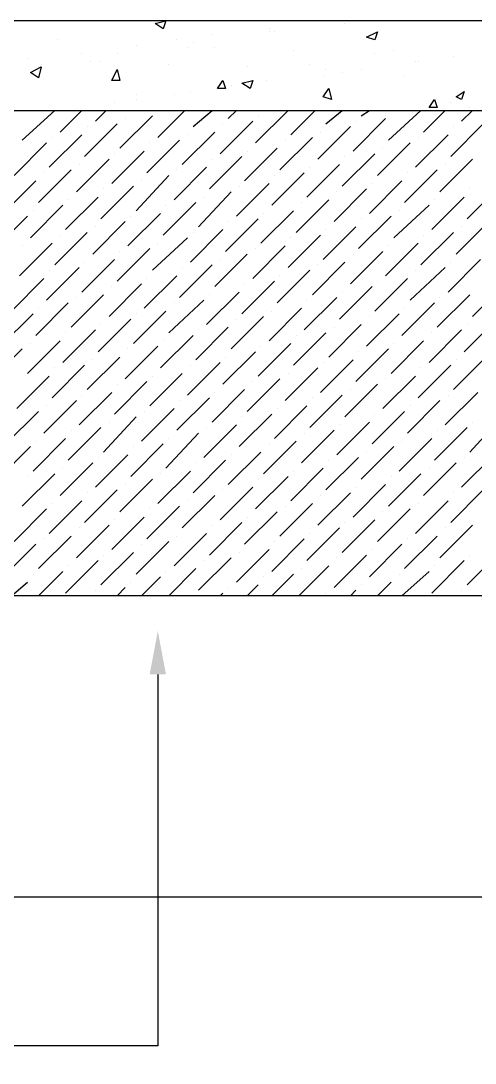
# Model space of a CAD drawing. Header units: inches. Extents: x 9636 to 21597, y -10243 to 557.
# Drawn here: x 14326.8 to 14357.6, y -2390.8 to -2320.2 of the extents above; entities that cross this region are included whole.
import ezdxf

# ---------------------------------------------------------------- set-up
doc = ezdxf.new("R2010")
doc.units = ezdxf.units.IN
doc.header["$MEASUREMENT"] = 0
doc.layers.add('PDF2_0', color=7, linetype='Continuous')
doc.layers.add('PDF2_IEL-HATCH-002', color=7, linetype='Continuous', true_color=0xd7ebd2)

msp = doc.modelspace()

# ---------------------------------------------------------------- linework, layer by layer
at = {"layer": 'PDF2_0', "lineweight": 25}
for points in [[(14818.435, -2326.237), (14818.435, -2429.13), (14827.438, -2429.13), (14827.438, -2320.173), (14216.322, -2320.173), (14216.322, -2437.031), (14225.325, -2437.031), (14225.325, -2326.237)], [(14216.322, -2326.237), (14827.438, -2326.237)], [(14473.373, -2359.126), (14321.421, -2359.126), (14321.421, -2365.189), (14225.325, -2365.189)]]:
    msp.add_lwpolyline(points, dxfattribs=at)
at = {"layer": 'PDF2_0', "color": 5, "lineweight": 25}
for points in [[(14336.12, -2364.454), (14336.12, -2389.627), (14180.126, -2389.627)], [(14321.605, -2379.521), (14391.793, -2379.521)]]:
    msp.add_lwpolyline(points, dxfattribs=at)
at = {"layer": 'PDF2_0', "color": 5, "transparency": 33554559}
msp.add_solid([(14335.569, -2364.454), (14336.12, -2361.514), (14336.671, -2364.454)], dxfattribs=at)
at = {"layer": 'PDF2_IEL-HATCH-002', "color": 251, "lineweight": 25, "true_color": 0x636466}
for points in [[(14336.671, -2320.173), (14336.488, -2320.724), (14335.936, -2320.357)], [(14351.003, -2320.908), (14350.819, -2321.459), (14350.268, -2321.276)], [(14328.219, -2323.297), (14328.036, -2324.032), (14327.484, -2323.664)], [(14333.364, -2323.48), (14333.548, -2324.215), (14332.996, -2324.215)], [(14340.53, -2324.215), (14340.714, -2324.767), (14340.162, -2324.767)], [(14342.551, -2324.215), (14342.367, -2324.767), (14341.816, -2324.399)], [(14347.696, -2324.767), (14347.879, -2325.502), (14347.328, -2325.318)], [(14354.861, -2325.502), (14355.045, -2326.053), (14354.494, -2326.053)], [(14356.883, -2324.95), (14356.699, -2325.502), (14356.331, -2325.318)]]:
    msp.add_lwpolyline(points, close=True, dxfattribs=at)
for points in [[(14348.798, -2320.357), (14348.798, -2320.357)], [(14356.699, -2320.173), (14356.699, -2320.173)], [(14356.699, -2320.173), (14356.699, -2320.173)], [(14339.795, -2321.092), (14339.795, -2321.092)], [(14343.653, -2320.724), (14343.653, -2320.724)], [(14343.653, -2320.908), (14343.653, -2320.908)], [(14344.021, -2320.908), (14344.021, -2320.908)], [(14329.322, -2321.459), (14329.322, -2321.459)], [(14334.65, -2321.827), (14334.65, -2321.827)], [(14337.406, -2321.459), (14337.406, -2321.459)], [(14338.141, -2322.011), (14338.141, -2322.011)], [(14338.509, -2321.643), (14338.509, -2321.643)], [(14339.979, -2322.011), (14339.979, -2322.011)], [(14327.301, -2322.746), (14327.301, -2322.746)], [(14330.975, -2322.378), (14330.975, -2322.378)], [(14333.364, -2322.378), (14333.364, -2322.378)], [(14345.307, -2322.194), (14345.307, -2322.194)], [(14350.819, -2322.378), (14350.819, -2322.378)], [(14352.105, -2322.194), (14352.105, -2322.194)], [(14356.148, -2322.562), (14356.148, -2322.562)], [(14328.219, -2323.113), (14328.219, -2323.113)], [(14331.527, -2322.929), (14331.527, -2322.929)], [(14332.262, -2322.929), (14332.262, -2322.929)], [(14336.855, -2323.113), (14336.855, -2323.113)], [(14342.183, -2323.297), (14342.183, -2323.297)], [(14346.409, -2323.113), (14346.409, -2323.113)], [(14353.575, -2322.929), (14353.575, -2322.929)], [(14353.759, -2322.929), (14353.759, -2322.929)], [(14347.328, -2323.848), (14347.328, -2323.848)], [(14347.512, -2323.48), (14347.512, -2323.48)], [(14348.614, -2323.664), (14348.614, -2323.664)], [(14349.9, -2323.48), (14349.9, -2323.48)], [(14352.84, -2323.848), (14352.84, -2323.848)], [(14340.53, -2324.215), (14340.53, -2324.215)], [(14341.081, -2324.583), (14341.081, -2324.583)], [(14343.47, -2324.215), (14343.47, -2324.215)], [(14334.65, -2325.134), (14334.65, -2325.134)], [(14334.65, -2325.502), (14334.65, -2325.502)], [(14337.222, -2325.134), (14337.222, -2325.134)], [(14338.325, -2324.95), (14338.325, -2324.95)], [(14333.18, -2325.685), (14333.18, -2325.685)], [(14355.964, -2325.685), (14355.964, -2325.685)], [(14357.25, -2326.053), (14357.25, -2326.053)]]:
    msp.add_lwpolyline(points, dxfattribs=at)
at = {"layer": 'PDF2_IEL-HATCH-002', "lineweight": 25}
for points in [[(14326.933, -2328.258), (14329.138, -2326.237)], [(14327.301, -2326.237), (14327.301, -2326.237)], [(14329.505, -2327.706), (14330.975, -2326.237)], [(14331.894, -2326.972), (14332.629, -2326.237)], [(14334.283, -2326.237), (14334.466, -2326.237)], [(14336.12, -2328.074), (14337.957, -2326.237)], [(14338.509, -2327.339), (14339.795, -2326.237)], [(14340.897, -2326.788), (14341.448, -2326.237)], [(14342.735, -2328.441), (14344.94, -2326.237)], [(14345.123, -2327.89), (14346.777, -2326.237)], [(14347.512, -2327.155), (14348.614, -2326.237)], [(14349.9, -2326.604), (14350.452, -2326.237)], [(14351.738, -2328.258), (14353.943, -2326.237)], [(14351.922, -2326.237), (14351.922, -2326.237)], [(14354.126, -2327.706), (14355.596, -2326.237)], [(14356.699, -2326.972), (14357.434, -2326.237)], [(14333.548, -2328.809), (14335.753, -2326.604)], [(14333.915, -2326.788), (14333.915, -2326.788)], [(14340.346, -2329.176), (14342.551, -2326.972)], [(14342.918, -2326.604), (14342.918, -2326.604)], [(14349.349, -2328.993), (14351.554, -2326.788)], [(14349.533, -2326.972), (14349.533, -2326.972)], [(14331.159, -2329.36), (14333.364, -2327.155)], [(14331.343, -2327.339), (14331.343, -2327.339)], [(14340.53, -2327.155), (14340.53, -2327.155)], [(14346.961, -2329.544), (14349.165, -2327.339)], [(14355.964, -2329.36), (14358.169, -2327.155)], [(14356.148, -2327.339), (14356.148, -2327.339)], [(14328.77, -2330.095), (14330.975, -2327.89)], [(14328.954, -2328.074), (14328.954, -2328.074)], [(14335.385, -2330.463), (14337.59, -2328.258)], [(14337.774, -2329.911), (14339.979, -2327.706)], [(14338.141, -2327.89), (14338.141, -2327.89)], [(14344.388, -2330.279), (14346.593, -2328.074)], [(14344.756, -2328.258), (14344.756, -2328.258)], [(14347.144, -2327.706), (14347.144, -2327.706)], [(14353.575, -2330.095), (14355.78, -2327.89)], [(14353.759, -2328.074), (14353.759, -2328.074)], [(14326.382, -2330.646), (14328.587, -2328.441)], [(14332.996, -2331.198), (14335.201, -2328.993)], [(14335.569, -2328.441), (14335.569, -2328.441)], [(14342, -2331.014), (14344.205, -2328.809)], [(14342.183, -2328.993), (14342.183, -2328.993)], [(14351.003, -2330.646), (14353.208, -2328.441)], [(14351.37, -2328.809), (14351.37, -2328.809)], [(14330.608, -2331.749), (14332.813, -2329.544)], [(14333.18, -2329.176), (14333.18, -2329.176)], [(14339.611, -2331.565), (14341.816, -2329.36)], [(14339.795, -2329.544), (14339.795, -2329.544)], [(14348.614, -2331.381), (14350.819, -2329.176)], [(14348.798, -2329.36), (14348.798, -2329.36)], [(14355.229, -2331.749), (14357.434, -2329.544)], [(14328.036, -2332.484), (14330.24, -2330.279)], [(14328.403, -2330.463), (14328.403, -2330.463)], [(14330.792, -2329.911), (14330.792, -2329.911)], [(14337.222, -2332.3), (14339.427, -2330.095)], [(14337.406, -2330.279), (14337.406, -2330.279)], [(14343.837, -2332.667), (14346.042, -2330.463)], [(14346.226, -2332.116), (14348.431, -2329.911)], [(14346.409, -2330.095), (14346.409, -2330.095)], [(14352.84, -2332.484), (14355.045, -2330.279)], [(14353.024, -2330.463), (14353.024, -2330.463)], [(14355.596, -2329.911), (14355.596, -2329.911)], [(14325.647, -2333.219), (14327.852, -2331.014)], [(14334.65, -2333.035), (14336.855, -2330.646)], [(14335.018, -2331.014), (14335.018, -2331.014)], [(14341.448, -2333.402), (14343.653, -2331.198)], [(14344.021, -2330.646), (14344.021, -2330.646)], [(14350.452, -2333.219), (14352.657, -2331.014)], [(14350.635, -2331.198), (14350.635, -2331.198)], [(14332.262, -2333.586), (14334.466, -2331.381)], [(14332.445, -2331.565), (14332.445, -2331.565)], [(14338.876, -2334.137), (14341.081, -2331.749)], [(14341.632, -2331.381), (14341.632, -2331.381)], [(14348.063, -2333.77), (14350.268, -2331.565)], [(14348.247, -2331.749), (14348.247, -2331.749)], [(14357.066, -2333.586), (14359.271, -2331.381)], [(14357.25, -2331.565), (14357.25, -2331.565)], [(14329.873, -2334.321), (14332.078, -2332.116)], [(14330.057, -2332.3), (14330.057, -2332.3)], [(14336.488, -2334.689), (14338.692, -2332.484)], [(14339.244, -2332.116), (14339.244, -2332.116)], [(14345.491, -2334.505), (14347.696, -2332.3)], [(14345.858, -2332.484), (14345.858, -2332.484)], [(14354.678, -2334.321), (14356.883, -2332.116)], [(14354.861, -2332.3), (14354.861, -2332.3)], [(14327.484, -2334.872), (14329.689, -2332.667)], [(14327.668, -2333.035), (14327.668, -2333.035)], [(14334.099, -2335.424), (14336.304, -2333.219)], [(14336.671, -2332.667), (14336.671, -2332.667)], [(14343.102, -2335.24), (14345.307, -2333.035)], [(14343.286, -2333.219), (14343.286, -2333.219)], [(14352.105, -2334.872), (14354.494, -2332.667)], [(14352.473, -2333.035), (14352.473, -2333.035)], [(14325.096, -2335.607), (14327.301, -2333.402)], [(14331.71, -2335.975), (14333.915, -2333.77)], [(14334.283, -2333.402), (14334.283, -2333.402)], [(14340.714, -2335.791), (14342.918, -2333.586)], [(14340.897, -2333.77), (14340.897, -2333.77)], [(14349.717, -2335.607), (14351.922, -2333.402)], [(14349.9, -2333.586), (14349.9, -2333.586)], [(14356.331, -2335.975), (14358.536, -2333.77)], [(14329.138, -2336.71), (14331.343, -2334.505)], [(14329.505, -2334.689), (14329.505, -2334.689)], [(14331.894, -2334.137), (14331.894, -2334.137)], [(14338.325, -2336.526), (14340.53, -2334.321)], [(14338.509, -2334.505), (14338.509, -2334.505)], [(14344.94, -2336.893), (14347.144, -2334.689)], [(14347.328, -2336.342), (14349.533, -2334.137)], [(14347.512, -2334.321), (14347.512, -2334.321)], [(14353.943, -2336.71), (14356.148, -2334.505)], [(14354.126, -2334.689), (14354.126, -2334.689)], [(14356.699, -2334.137), (14356.699, -2334.137)], [(14326.749, -2337.445), (14328.954, -2335.24)], [(14326.933, -2335.424), (14326.933, -2335.424)], [(14335.753, -2337.077), (14338.141, -2334.872)], [(14336.12, -2335.24), (14336.12, -2335.24)], [(14342.551, -2337.628), (14344.756, -2335.424)], [(14345.123, -2334.872), (14345.123, -2334.872)], [(14351.554, -2337.445), (14353.759, -2335.24)], [(14351.738, -2335.424), (14351.738, -2335.424)], [(14333.364, -2337.812), (14335.569, -2335.607)], [(14333.548, -2335.791), (14333.548, -2335.791)], [(14339.979, -2338.18), (14342.183, -2335.975)], [(14342.735, -2335.607), (14342.735, -2335.607)], [(14349.165, -2337.996), (14351.37, -2335.791)], [(14349.349, -2335.975), (14349.349, -2335.975)], [(14330.975, -2338.547), (14333.18, -2336.342)], [(14331.159, -2336.526), (14331.159, -2336.526)], [(14337.59, -2338.915), (14339.795, -2336.71)], [(14340.346, -2336.342), (14340.346, -2336.342)], [(14346.593, -2338.731), (14348.798, -2336.526)], [(14346.961, -2336.71), (14346.961, -2336.71)], [(14355.78, -2338.547), (14357.985, -2336.342)], [(14355.964, -2336.526), (14355.964, -2336.526)], [(14328.587, -2339.098), (14330.792, -2336.893)], [(14328.77, -2337.077), (14328.77, -2337.077)], [(14335.201, -2339.65), (14337.406, -2337.445)], [(14337.774, -2336.893), (14337.774, -2336.893)], [(14344.205, -2339.282), (14346.409, -2337.077)], [(14344.388, -2337.445), (14344.388, -2337.445)], [(14353.208, -2339.098), (14355.596, -2336.893)], [(14353.575, -2337.077), (14353.575, -2337.077)], [(14326.198, -2339.833), (14328.403, -2337.628)], [(14332.813, -2340.201), (14335.018, -2337.996)], [(14332.996, -2338.18), (14332.996, -2338.18)], [(14335.385, -2337.628), (14335.385, -2337.628)], [(14341.816, -2340.017), (14344.021, -2337.812)], [(14342, -2337.996), (14342, -2337.996)], [(14348.431, -2340.384), (14350.635, -2338.18)], [(14350.819, -2339.833), (14353.024, -2337.628)], [(14351.003, -2337.812), (14351.003, -2337.812)], [(14357.434, -2340.201), (14359.639, -2337.996)], [(14330.24, -2340.936), (14332.445, -2338.731)], [(14330.608, -2338.915), (14330.608, -2338.915)], [(14339.427, -2340.752), (14341.632, -2338.547)], [(14339.611, -2338.731), (14339.611, -2338.731)], [(14346.042, -2341.119), (14348.247, -2338.915)], [(14348.614, -2338.547), (14348.614, -2338.547)], [(14355.045, -2340.936), (14357.25, -2338.731)], [(14355.229, -2338.915), (14355.229, -2338.915)], [(14327.852, -2341.487), (14330.057, -2339.282)], [(14328.036, -2339.65), (14328.036, -2339.65)], [(14336.855, -2341.303), (14339.244, -2339.098)], [(14337.222, -2339.282), (14337.222, -2339.282)], [(14343.653, -2341.854), (14345.858, -2339.65)], [(14346.226, -2339.098), (14346.226, -2339.098)], [(14352.657, -2341.487), (14354.861, -2339.282)], [(14352.84, -2339.65), (14352.84, -2339.65)], [(14325.463, -2342.222), (14327.668, -2340.017)], [(14332.078, -2342.589), (14334.283, -2340.384)], [(14334.466, -2342.038), (14336.671, -2339.833)], [(14334.65, -2340.017), (14334.65, -2340.017)], [(14341.081, -2342.406), (14343.286, -2340.201)], [(14341.448, -2340.384), (14341.448, -2340.384)], [(14343.837, -2339.833), (14343.837, -2339.833)], [(14350.268, -2342.222), (14352.473, -2340.017)], [(14350.452, -2340.201), (14350.452, -2340.201)], [(14356.883, -2342.589), (14359.087, -2340.384)], [(14332.262, -2340.752), (14332.262, -2340.752)], [(14338.692, -2343.141), (14340.897, -2340.936)], [(14347.696, -2342.957), (14349.9, -2340.752)], [(14348.063, -2340.936), (14348.063, -2340.936)], [(14357.066, -2340.752), (14357.066, -2340.752)], [(14329.689, -2343.324), (14331.894, -2341.119)], [(14329.873, -2341.303), (14329.873, -2341.303)], [(14336.304, -2343.692), (14338.509, -2341.487)], [(14338.876, -2341.119), (14338.876, -2341.119)], [(14345.307, -2343.508), (14347.512, -2341.303)], [(14345.491, -2341.487), (14345.491, -2341.487)], [(14354.494, -2343.324), (14356.699, -2341.119)], [(14354.678, -2341.303), (14354.678, -2341.303)], [(14324.728, -2344.61), (14326.933, -2342.406)], [(14327.301, -2344.059), (14329.505, -2341.854)], [(14327.484, -2342.038), (14327.484, -2342.038)], [(14333.915, -2344.427), (14336.12, -2342.222)], [(14334.099, -2342.406), (14334.099, -2342.406)], [(14336.488, -2341.854), (14336.488, -2341.854)], [(14342.918, -2344.243), (14345.123, -2342.038)], [(14343.102, -2342.222), (14343.102, -2342.222)], [(14349.533, -2344.61), (14351.738, -2342.406)], [(14351.922, -2344.059), (14354.126, -2341.854)], [(14352.105, -2342.038), (14352.105, -2342.038)], [(14331.343, -2345.162), (14333.548, -2342.957)], [(14331.71, -2343.141), (14331.71, -2343.141)], [(14340.53, -2344.794), (14342.735, -2342.589)], [(14340.714, -2342.957), (14340.714, -2342.957)], [(14347.144, -2345.345), (14349.349, -2343.141)], [(14349.717, -2342.589), (14349.717, -2342.589)], [(14356.148, -2345.162), (14358.352, -2342.957)], [(14356.331, -2343.141), (14356.331, -2343.141)], [(14328.954, -2345.713), (14331.159, -2343.508)], [(14329.138, -2343.692), (14329.138, -2343.692)], [(14338.141, -2345.529), (14340.346, -2343.324)], [(14338.325, -2343.508), (14338.325, -2343.508)], [(14344.756, -2345.897), (14346.961, -2343.692)], [(14347.328, -2343.324), (14347.328, -2343.324)], [(14353.759, -2345.713), (14355.964, -2343.508)], [(14353.943, -2343.692), (14353.943, -2343.692)], [(14326.566, -2346.448), (14328.77, -2344.243)], [(14333.18, -2346.815), (14335.385, -2344.61)], [(14335.569, -2346.264), (14337.774, -2344.059)], [(14335.753, -2344.243), (14335.753, -2344.243)], [(14342.183, -2346.632), (14344.388, -2344.427)], [(14342.551, -2344.61), (14342.551, -2344.61)], [(14344.94, -2344.059), (14344.94, -2344.059)], [(14351.37, -2346.448), (14353.575, -2344.243)], [(14351.554, -2344.427), (14351.554, -2344.427)], [(14330.792, -2347.55), (14332.996, -2345.345)], [(14333.364, -2344.794), (14333.364, -2344.794)], [(14339.795, -2347.367), (14342, -2345.162)], [(14339.979, -2345.345), (14339.979, -2345.345)], [(14348.798, -2346.999), (14351.003, -2344.794)], [(14349.165, -2345.162), (14349.165, -2345.162)], [(14355.596, -2347.55), (14357.801, -2345.345)], [(14328.403, -2348.102), (14330.608, -2345.897)], [(14330.975, -2345.529), (14330.975, -2345.529)], [(14337.406, -2347.918), (14339.611, -2345.713)], [(14337.59, -2345.897), (14337.59, -2345.897)], [(14346.409, -2347.734), (14348.614, -2345.529)], [(14346.593, -2345.713), (14346.593, -2345.713)], [(14353.024, -2348.102), (14355.229, -2345.897)], [(14355.78, -2345.529), (14355.78, -2345.529)], [(14325.831, -2348.836), (14328.036, -2346.632)], [(14328.587, -2346.264), (14328.587, -2346.264)], [(14335.018, -2348.653), (14337.222, -2346.448)], [(14335.201, -2346.632), (14335.201, -2346.632)], [(14344.021, -2348.469), (14346.226, -2346.264)], [(14344.205, -2346.448), (14344.205, -2346.448)], [(14350.635, -2348.836), (14352.84, -2346.632)], [(14353.208, -2346.264), (14353.208, -2346.264)], [(14332.445, -2349.388), (14334.65, -2346.999)], [(14332.813, -2347.367), (14332.813, -2347.367)], [(14341.632, -2349.02), (14343.837, -2346.815)], [(14341.816, -2346.999), (14341.816, -2346.999)], [(14348.247, -2349.571), (14350.452, -2347.367)], [(14350.819, -2346.815), (14350.819, -2346.815)], [(14357.25, -2349.388), (14359.455, -2346.999)], [(14357.434, -2347.367), (14357.434, -2347.367)], [(14330.057, -2349.939), (14332.262, -2347.734)], [(14330.24, -2347.918), (14330.24, -2347.918)], [(14336.671, -2350.49), (14338.876, -2348.102)], [(14339.244, -2349.755), (14341.448, -2347.55)], [(14339.427, -2347.734), (14339.427, -2347.734)], [(14345.858, -2350.123), (14348.063, -2347.918)], [(14346.042, -2348.102), (14346.042, -2348.102)], [(14348.431, -2347.55), (14348.431, -2347.55)], [(14354.861, -2349.939), (14357.066, -2347.734)], [(14355.045, -2347.918), (14355.045, -2347.918)], [(14327.668, -2350.674), (14329.873, -2348.469)], [(14327.852, -2348.653), (14327.852, -2348.653)], [(14334.283, -2351.041), (14336.488, -2348.836)], [(14336.855, -2348.469), (14336.855, -2348.469)], [(14343.286, -2350.858), (14345.491, -2348.653)], [(14343.653, -2348.836), (14343.653, -2348.836)], [(14352.473, -2350.674), (14354.678, -2348.469)], [(14352.657, -2348.653), (14352.657, -2348.653)], [(14325.279, -2351.225), (14327.484, -2349.02)], [(14331.894, -2351.776), (14334.099, -2349.571)], [(14334.466, -2349.02), (14334.466, -2349.02)], [(14340.897, -2351.593), (14343.102, -2349.388)], [(14341.081, -2349.571), (14341.081, -2349.571)], [(14349.9, -2351.225), (14352.105, -2349.02)], [(14350.268, -2349.388), (14350.268, -2349.388)], [(14356.699, -2351.776), (14358.904, -2349.571)], [(14329.505, -2352.328), (14331.71, -2350.123)], [(14332.078, -2349.755), (14332.078, -2349.755)], [(14338.509, -2352.144), (14340.714, -2349.939)], [(14338.692, -2350.123), (14338.692, -2350.123)], [(14347.512, -2351.96), (14349.717, -2349.755)], [(14347.696, -2349.939), (14347.696, -2349.939)], [(14354.126, -2352.328), (14356.331, -2350.123)], [(14356.883, -2349.755), (14356.883, -2349.755)], [(14326.933, -2353.062), (14329.138, -2350.858)], [(14329.689, -2350.49), (14329.689, -2350.49)], [(14336.12, -2352.879), (14338.325, -2350.674)], [(14336.304, -2350.858), (14336.304, -2350.858)], [(14345.123, -2352.695), (14347.328, -2350.49)], [(14345.307, -2350.674), (14345.307, -2350.674)], [(14351.738, -2353.062), (14353.943, -2350.858)], [(14354.494, -2350.49), (14354.494, -2350.49)], [(14327.301, -2351.041), (14327.301, -2351.041)], [(14333.548, -2353.43), (14335.753, -2351.225)], [(14333.915, -2351.593), (14333.915, -2351.593)], [(14342.735, -2353.246), (14344.94, -2351.041)], [(14342.918, -2351.225), (14342.918, -2351.225)], [(14349.349, -2353.797), (14351.554, -2351.593)], [(14351.922, -2351.041), (14351.922, -2351.041)], [(14331.159, -2354.165), (14333.364, -2351.96)], [(14331.343, -2352.144), (14331.343, -2352.144)], [(14337.774, -2354.532), (14339.979, -2352.328)], [(14340.346, -2353.981), (14342.551, -2351.776)], [(14340.53, -2351.96), (14340.53, -2351.96)], [(14346.961, -2354.349), (14349.165, -2352.144)], [(14347.144, -2352.328), (14347.144, -2352.328)], [(14349.533, -2351.776), (14349.533, -2351.776)], [(14355.964, -2354.165), (14358.169, -2351.96)], [(14356.148, -2352.144), (14356.148, -2352.144)], [(14328.77, -2354.9), (14330.975, -2352.695)], [(14328.954, -2352.879), (14328.954, -2352.879)], [(14335.385, -2355.267), (14337.59, -2353.062)], [(14338.141, -2352.695), (14338.141, -2352.695)], [(14344.388, -2355.084), (14346.593, -2352.879)], [(14344.756, -2353.062), (14344.756, -2353.062)], [(14353.575, -2354.9), (14355.78, -2352.695)], [(14353.759, -2352.879), (14353.759, -2352.879)], [(14326.382, -2355.451), (14328.587, -2353.246)], [(14332.996, -2356.002), (14335.201, -2353.797)], [(14335.569, -2353.246), (14335.569, -2353.246)], [(14342, -2355.635), (14344.205, -2353.43)], [(14342.183, -2353.797), (14342.183, -2353.797)], [(14351.003, -2355.451), (14353.208, -2353.246)], [(14351.37, -2353.43), (14351.37, -2353.43)], [(14330.608, -2356.553), (14332.813, -2354.349)], [(14330.792, -2354.532), (14330.792, -2354.532)], [(14333.18, -2353.981), (14333.18, -2353.981)], [(14339.611, -2356.37), (14341.816, -2354.165)], [(14339.795, -2354.349), (14339.795, -2354.349)], [(14346.226, -2356.737), (14348.431, -2354.532)], [(14348.614, -2356.186), (14350.819, -2353.981)], [(14348.798, -2354.165), (14348.798, -2354.165)], [(14355.229, -2356.553), (14357.434, -2354.349)], [(14355.596, -2354.532), (14355.596, -2354.532)], [(14328.036, -2357.288), (14330.24, -2355.084)], [(14337.222, -2357.105), (14339.427, -2354.9)], [(14337.406, -2355.084), (14337.406, -2355.084)], [(14346.409, -2354.9), (14346.409, -2354.9)], [(14352.84, -2357.288), (14355.045, -2355.084)], [(14325.647, -2357.84), (14327.852, -2355.635)], [(14328.403, -2355.267), (14328.403, -2355.267)], [(14334.65, -2357.656), (14336.855, -2355.451)], [(14335.018, -2355.635), (14335.018, -2355.635)], [(14343.837, -2357.472), (14346.042, -2355.267)], [(14344.021, -2355.451), (14344.021, -2355.451)], [(14350.452, -2357.84), (14352.657, -2355.635)], [(14353.024, -2355.267), (14353.024, -2355.267)], [(14332.262, -2358.391), (14334.466, -2356.186)], [(14332.445, -2356.37), (14332.445, -2356.37)], [(14338.876, -2358.758), (14341.081, -2356.553)], [(14341.448, -2358.207), (14343.653, -2356.002)], [(14341.632, -2356.186), (14341.632, -2356.186)], [(14348.063, -2358.575), (14350.268, -2356.37)], [(14348.247, -2356.553), (14348.247, -2356.553)], [(14350.635, -2356.002), (14350.635, -2356.002)], [(14357.066, -2358.391), (14359.271, -2356.186)], [(14357.25, -2356.37), (14357.25, -2356.37)], [(14329.873, -2358.942), (14332.078, -2356.737)], [(14330.057, -2357.105), (14330.057, -2357.105)], [(14336.855, -2359.126), (14338.692, -2357.288)], [(14339.244, -2356.737), (14339.244, -2356.737)], [(14345.674, -2359.126), (14347.696, -2357.105)], [(14345.858, -2357.288), (14345.858, -2357.288)], [(14354.678, -2358.942), (14356.883, -2356.737)], [(14354.861, -2357.105), (14354.861, -2357.105)], [(14327.668, -2357.656), (14327.668, -2357.656)], [(14328.036, -2359.126), (14329.689, -2357.472)], [(14335.018, -2359.126), (14336.304, -2357.84)], [(14336.671, -2357.472), (14336.671, -2357.472)], [(14343.286, -2357.84), (14343.286, -2357.84)], [(14343.837, -2359.126), (14345.307, -2357.656)], [(14352.473, -2357.656), (14352.473, -2357.656)], [(14352.657, -2359.126), (14354.494, -2357.472)], [(14326.198, -2359.126), (14327.301, -2358.207)], [(14331.894, -2358.758), (14331.894, -2358.758)], [(14333.364, -2359.126), (14333.915, -2358.575)], [(14334.283, -2358.207), (14334.283, -2358.207)], [(14340.897, -2358.575), (14340.897, -2358.575)], [(14342.183, -2359.126), (14342.918, -2358.391)], [(14349.165, -2359.126), (14349.533, -2358.758)], [(14349.9, -2358.391), (14349.9, -2358.391)], [(14351.003, -2359.126), (14351.922, -2358.207)], [(14356.699, -2358.758), (14356.699, -2358.758)], [(14340.346, -2359.126), (14340.53, -2358.942)], [(14347.512, -2358.942), (14347.512, -2358.942)]]:
    msp.add_lwpolyline(points, dxfattribs=at)

doc.saveas('drawing.dxf')
